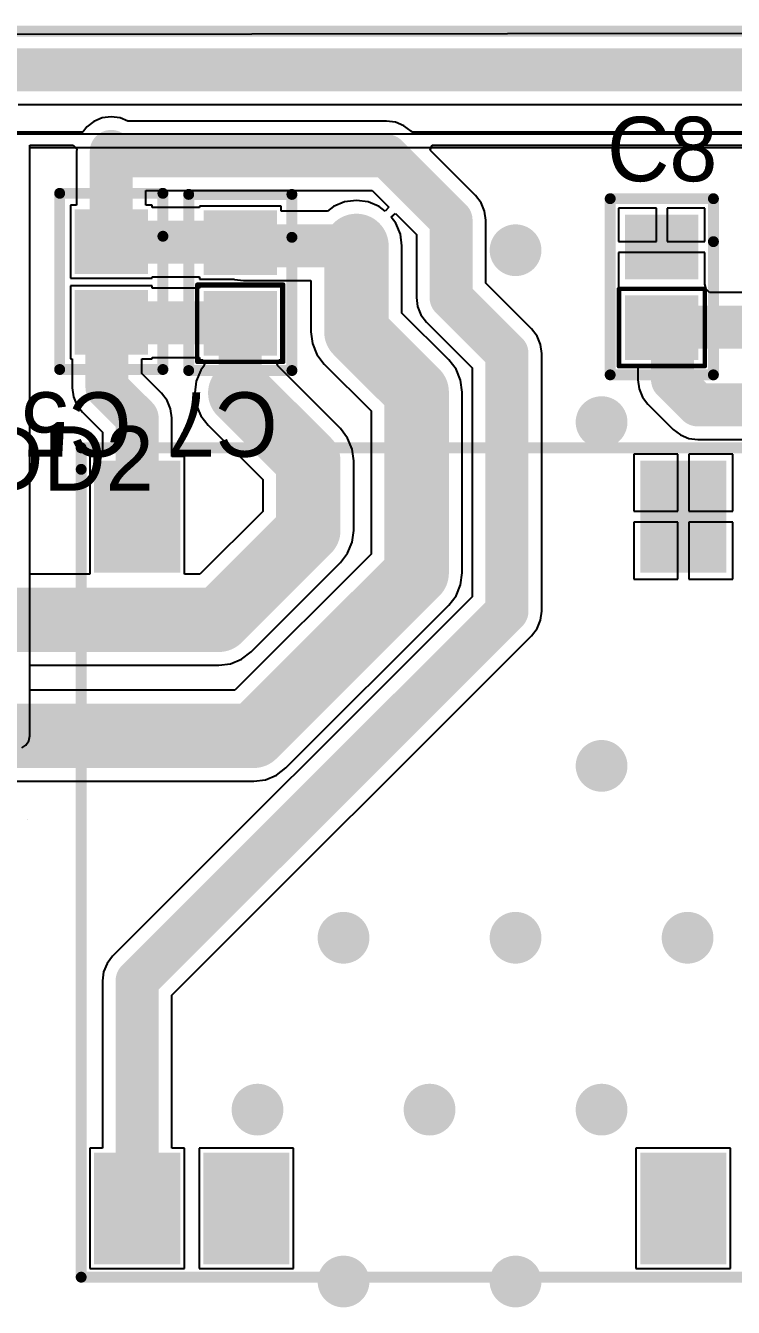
# Model space of a CAD drawing. Header units: millimetres. Extents: x -0.1 to 95.7, y -2.6 to 60.7.
# Drawn here: x 30.21 to 46.66, y 30.4 to 60.23 of the extents above; entities that cross this region are included whole.
import ezdxf

# ---------------------------------------------------------------- set-up
doc = ezdxf.new("R2010")
doc.units = ezdxf.units.MM
for name, color, linetype in [('BottomLayer', 5, 'Continuous'), ('BottomSolder', 6, 'Continuous'), ('Mechanical1', 6, 'Continuous'), ('MultiLayer', 9, 'Continuous'), ('TopLayer', 1, 'Continuous'), ('TopOverlay', 2, 'Continuous'), ('TopPaste', 8, 'Continuous'), ('TopSolder', 216, 'Continuous'), ('ViaHoleLayer', 16, 'Continuous')]:
    doc.layers.add(name, color=color, linetype=linetype)

# ---------------------------------------------------------------- blocks, each defined once
blk = doc.blocks.new('TMR1SM_SMD_3')
at = {"layer": 'TopLayer'}
for points in [[(-17.3, 14.34), (-14.9, 14.34), (-17.3, 16.14), (-14.9, 16.14)], [(-1.2, 14.34), (1.2, 14.34), (-1.2, 16.14), (1.2, 16.14)], [(-17.3, 11.8), (-14.9, 11.8), (-17.3, 13.6), (-14.9, 13.6)], [(-1.2, 11.8), (1.2, 11.8), (-1.2, 13.6), (1.2, 13.6)], [(-1.2, 1.64), (1.2, 1.64), (-1.2, 3.44), (1.2, 3.44)], [(-17.3, -0.9), (-14.9, -0.9), (-17.3, 0.9), (-14.9, 0.9)], [(-1.2, -0.9), (1.2, -0.9), (-1.2, 0.9), (1.2, 0.9)]]:
    blk.add_solid(points, dxfattribs=at)
at = {"layer": 'TopOverlay', "const_width": 0.254}
for points in [[(-17.7, -1.3), (-17.7, 16.5)], [(1.6, 16.5), (-17.7, 16.5)], [(1.6, -1.3), (1.6, 16.5)], [(-17.2, -1.3), (-17.7, -1.3)], [(1.6, -1.3), (-17.2, -1.3)]]:
    blk.add_lwpolyline(points, dxfattribs=at)
at = {"layer": 'TopOverlay', "const_width": 0.127}
for points in [[(-17.764, 16.5, 1), (-17.637, 16.5, 1)], [(-17.764, 16.5, 1), (-17.637, 16.5, 1)], [(1.536, 16.5, 1), (1.663, 16.5, 1)], [(1.536, 16.5, 1), (1.663, 16.5, 1)], [(-17.764, -1.3, 1), (-17.637, -1.3, 1)], [(-17.764, -1.3, 1), (-17.637, -1.3, 1)], [(-17.264, -1.3, 1), (-17.137, -1.3, 1)], [(-17.264, -1.3, 1), (-17.137, -1.3, 1)], [(1.536, -1.3, 1), (1.663, -1.3, 1)], [(1.536, -1.3, 1), (1.663, -1.3, 1)]]:
    blk.add_lwpolyline(points, format="xyb", close=True, dxfattribs=at)
at = {"layer": 'TopPaste'}
for points in [[(-17.3, 14.34), (-14.9, 14.34), (-17.3, 16.14), (-14.9, 16.14)], [(-1.2, 14.34), (1.2, 14.34), (-1.2, 16.14), (1.2, 16.14)], [(-17.3, 11.8), (-14.9, 11.8), (-17.3, 13.6), (-14.9, 13.6)], [(-1.2, 11.8), (1.2, 11.8), (-1.2, 13.6), (1.2, 13.6)], [(-1.2, 1.64), (1.2, 1.64), (-1.2, 3.44), (1.2, 3.44)], [(-17.3, -0.9), (-14.9, -0.9), (-17.3, 0.9), (-14.9, 0.9)], [(-1.2, -0.9), (1.2, -0.9), (-1.2, 0.9), (1.2, 0.9)]]:
    blk.add_solid(points, dxfattribs=at)
at = {"layer": 'TopSolder'}
for points in [[(-17.402, 14.238), (-14.798, 14.238), (-17.402, 16.242), (-14.798, 16.242)], [(-1.302, 14.238), (1.302, 14.238), (-1.302, 16.242), (1.302, 16.242)], [(-17.402, 11.698), (-14.798, 11.698), (-17.402, 13.702), (-14.798, 13.702)], [(-1.302, 11.698), (1.302, 11.698), (-1.302, 13.702), (1.302, 13.702)], [(-1.302, 1.538), (1.302, 1.538), (-1.302, 3.542), (1.302, 3.542)], [(-17.402, -1.002), (-14.798, -1.002), (-17.402, 1.002), (-14.798, 1.002)], [(-1.302, -1.002), (1.302, -1.002), (-1.302, 1.002), (1.302, 1.002)]]:
    blk.add_solid(points, dxfattribs=at)
blk = doc.blocks.new('C______________0805_53')
at = {"layer": 'TopLayer'}
for points in [[(-0.65, -0.75), (0.65, -0.75), (-0.65, 0.75), (0.65, 0.75)], [(1.225, -0.75), (2.525, -0.75), (1.225, 0.75), (2.525, 0.75)]]:
    blk.add_solid(points, dxfattribs=at)
at = {"layer": 'TopOverlay'}
for points, const_width in [([(-1.1, 1.2), (3, 1.2)], 0.254), ([(-1.1, 1.2), (-1.1, -1.2)], 0.254), ([(3, 1.2), (3, -1.2)], 0.254), ([(-0.9, 1), (-0.9, -1)], 0.1), ([(-0.9, 1), (0.9, 1)], 0.1), ([(0.9, 1), (0.9, -1)], 0.1), ([(-1.1, -1.2), (2, -1.2)], 0.254), ([(-0.9, -1), (0.9, -1)], 0.1), ([(2, -1.2), (3, -1.2)], 0.254)]:
    blk.add_lwpolyline(points, dxfattribs=dict(at, const_width=const_width))
for points, const_width in [([(-1.164, 1.2, 1), (-1.037, 1.2, 1)], 0.127), ([(-1.164, 1.2, 1), (-1.037, 1.2, 1)], 0.127), ([(2.936, 1.2, 1), (3.063, 1.2, 1)], 0.127), ([(2.936, 1.2, 1), (3.063, 1.2, 1)], 0.127), ([(-0.925, 1, 1), (-0.875, 1, 1)], 0.05), ([(-0.925, 1, 1), (-0.875, 1, 1)], 0.05), ([(0.875, 1, 1), (0.925, 1, 1)], 0.05), ([(0.875, 1, 1), (0.925, 1, 1)], 0.05), ([(-1.164, -1.2, 1), (-1.037, -1.2, 1)], 0.127), ([(-1.164, -1.2, 1), (-1.037, -1.2, 1)], 0.127), ([(-0.925, -1, 1), (-0.875, -1, 1)], 0.05), ([(-0.925, -1, 1), (-0.875, -1, 1)], 0.05), ([(0.875, -1, 1), (0.925, -1, 1)], 0.05), ([(0.875, -1, 1), (0.925, -1, 1)], 0.05), ([(1.937, -1.2, 1), (2.064, -1.2, 1)], 0.127), ([(1.937, -1.2, 1), (2.064, -1.2, 1)], 0.127), ([(2.936, -1.2, 1), (3.063, -1.2, 1)], 0.127), ([(2.936, -1.2, 1), (3.063, -1.2, 1)], 0.127)]:
    blk.add_lwpolyline(points, format="xyb", close=True, dxfattribs=dict(at, const_width=const_width))
at = {"layer": 'TopPaste'}
for points in [[(-0.65, -0.75), (0.65, -0.75), (-0.65, 0.75), (0.65, 0.75)], [(1.225, -0.75), (2.525, -0.75), (1.225, 0.75), (2.525, 0.75)]]:
    blk.add_solid(points, dxfattribs=at)
at = {"layer": 'TopSolder'}
for points in [[(-0.752, -0.852), (0.752, -0.852), (-0.752, 0.852), (0.752, 0.852)], [(1.123, -0.852), (2.627, -0.852), (1.123, 0.852), (2.627, 0.852)]]:
    blk.add_solid(points, dxfattribs=at)
blk = doc.blocks.new('C______________0805_54')
at = {"layer": 'TopLayer'}
for points in [[(-0.65, -0.75), (0.65, -0.75), (-0.65, 0.75), (0.65, 0.75)], [(1.225, -0.75), (2.525, -0.75), (1.225, 0.75), (2.525, 0.75)]]:
    blk.add_solid(points, dxfattribs=at)
at = {"layer": 'TopOverlay'}
for points, const_width in [([(-1.1, 1.2), (3, 1.2)], 0.254), ([(-1.1, 1.2), (-1.1, -1.2)], 0.254), ([(3, 1.2), (3, -1.2)], 0.254), ([(-0.9, 1), (-0.9, -1)], 0.1), ([(-0.9, 1), (0.9, 1)], 0.1), ([(0.9, 1), (0.9, -1)], 0.1), ([(-1.1, -1.2), (2, -1.2)], 0.254), ([(-0.9, -1), (0.9, -1)], 0.1), ([(2, -1.2), (3, -1.2)], 0.254)]:
    blk.add_lwpolyline(points, dxfattribs=dict(at, const_width=const_width))
for points, const_width in [([(-1.163, 1.2, 1), (-1.036, 1.2, 1)], 0.127), ([(-1.163, 1.2, 1), (-1.036, 1.2, 1)], 0.127), ([(2.936, 1.2, 1), (3.063, 1.2, 1)], 0.127), ([(2.936, 1.2, 1), (3.063, 1.2, 1)], 0.127), ([(-0.925, 1, 1), (-0.875, 1, 1)], 0.05), ([(-0.925, 1, 1), (-0.875, 1, 1)], 0.05), ([(0.875, 1, 1), (0.925, 1, 1)], 0.05), ([(0.875, 1, 1), (0.925, 1, 1)], 0.05), ([(-1.163, -1.2, 1), (-1.036, -1.2, 1)], 0.127), ([(-1.163, -1.2, 1), (-1.036, -1.2, 1)], 0.127), ([(-0.925, -1, 1), (-0.875, -1, 1)], 0.05), ([(-0.925, -1, 1), (-0.875, -1, 1)], 0.05), ([(0.875, -1, 1), (0.925, -1, 1)], 0.05), ([(0.875, -1, 1), (0.925, -1, 1)], 0.05), ([(1.937, -1.2, 1), (2.064, -1.2, 1)], 0.127), ([(1.937, -1.2, 1), (2.064, -1.2, 1)], 0.127), ([(2.936, -1.2, 1), (3.063, -1.2, 1)], 0.127), ([(2.936, -1.2, 1), (3.063, -1.2, 1)], 0.127)]:
    blk.add_lwpolyline(points, format="xyb", close=True, dxfattribs=dict(at, const_width=const_width))
at = {"layer": 'TopPaste'}
for points in [[(-0.65, -0.75), (0.65, -0.75), (-0.65, 0.75), (0.65, 0.75)], [(1.225, -0.75), (2.525, -0.75), (1.225, 0.75), (2.525, 0.75)]]:
    blk.add_solid(points, dxfattribs=at)
at = {"layer": 'TopSolder'}
for points in [[(-0.752, -0.852), (0.752, -0.852), (-0.752, 0.852), (0.752, 0.852)], [(1.123, -0.852), (2.627, -0.852), (1.123, 0.852), (2.627, 0.852)]]:
    blk.add_solid(points, dxfattribs=at)
blk = doc.blocks.new('C_________0805_56')
at = {"layer": 'TopLayer'}
for points in [[(-0.65, -0.75), (0.65, -0.75), (-0.65, 0.75), (0.65, 0.75)], [(1.225, -0.75), (2.525, -0.75), (1.225, 0.75), (2.525, 0.75)]]:
    blk.add_solid(points, dxfattribs=at)
at = {"layer": 'TopOverlay', "const_width": 0.254}
for points in [[(-1.1, 1.2), (-1.1, -1.2)], [(-1.1, 1.2), (3, 1.2)], [(3, 1.2), (3, -1.2)], [(-1.1, -1.2), (2, -1.2)], [(3, -1.2), (2, -1.2)]]:
    blk.add_lwpolyline(points, dxfattribs=at)
at = {"layer": 'TopOverlay', "const_width": 0.127}
for points in [[(-1.164, 1.2, 1), (-1.037, 1.2, 1)], [(-1.164, 1.2, 1), (-1.037, 1.2, 1)], [(2.936, 1.2, 1), (3.063, 1.2, 1)], [(2.936, 1.2, 1), (3.063, 1.2, 1)], [(-1.164, -1.2, 1), (-1.037, -1.2, 1)], [(-1.164, -1.2, 1), (-1.037, -1.2, 1)], [(1.937, -1.2, 1), (2.064, -1.2, 1)], [(1.937, -1.2, 1), (2.064, -1.2, 1)], [(2.936, -1.2, 1), (3.063, -1.2, 1)], [(2.936, -1.2, 1), (3.063, -1.2, 1)]]:
    blk.add_lwpolyline(points, format="xyb", close=True, dxfattribs=at)
at = {"layer": 'TopPaste'}
for points in [[(-0.65, -0.75), (0.65, -0.75), (-0.65, 0.75), (0.65, 0.75)], [(1.225, -0.75), (2.525, -0.75), (1.225, 0.75), (2.525, 0.75)]]:
    blk.add_solid(points, dxfattribs=at)
at = {"layer": 'TopSolder'}
for points in [[(-0.752, -0.852), (0.752, -0.852), (-0.752, 0.852), (0.752, 0.852)], [(1.123, -0.852), (2.627, -0.852), (1.123, 0.852), (2.627, 0.852)]]:
    blk.add_solid(points, dxfattribs=at)

msp = doc.modelspace()

# ---------------------------------------------------------------- linework, layer by layer
at = {"layer": 'BottomLayer'}
for p, q in [((30.034, 58.393), (49.849, 58.393)), ((50.145, 57.7), (30, 57.7)), ((30.306, 43.7), (30.306, 57.394)), ((30.306, 57.394), (50.145, 57.394)), ((30.216, 43.484), (30.283, 43.583)), ((30.283, 43.583), (30.306, 43.7)), ((30.117, 43.417), (30.216, 43.484))]:
    msp.add_line(p, q, dxfattribs=at)
at = {"layer": 'BottomLayer', "const_width": 1}
msp.add_lwpolyline([(29.7, 59.2), (50.3, 59.2)], dxfattribs=at)
at = {"layer": 'BottomLayer', "const_width": 0.5}
for points in [[(41.35, 55, 1), (41.85, 55, 1)], [(43.35, 51, 1), (43.85, 51, 1)], [(43.35, 43, 1), (43.85, 43, 1)], [(37.35, 39, 1), (37.85, 39, 1)], [(41.35, 39, 1), (41.85, 39, 1)], [(45.35, 39, 1), (45.85, 39, 1)], [(35.35, 35, 1), (35.85, 35, 1)], [(39.35, 35, 1), (39.85, 35, 1)], [(43.35, 35, 1), (43.85, 35, 1)], [(37.35, 31, 1), (37.85, 31, 1)], [(41.35, 31, 1), (41.85, 31, 1)]]:
    msp.add_lwpolyline(points, format="xyb", close=True, dxfattribs=at)
at = {"layer": 'BottomSolder', "const_width": 0.602}
for points in [[(41.299, 55, 1), (41.901, 55, 1)], [(43.299, 51, 1), (43.901, 51, 1)], [(43.299, 43, 1), (43.901, 43, 1)], [(37.299, 39, 1), (37.901, 39, 1)], [(41.299, 39, 1), (41.901, 39, 1)], [(45.299, 39, 1), (45.901, 39, 1)], [(35.299, 35, 1), (35.901, 35, 1)], [(39.299, 35, 1), (39.901, 35, 1)], [(43.299, 35, 1), (43.901, 35, 1)], [(37.299, 31, 1), (37.901, 31, 1)], [(41.299, 31, 1), (41.901, 31, 1)]]:
    msp.add_lwpolyline(points, format="xyb", close=True, dxfattribs=at)
at = {"layer": 'Mechanical1', "const_width": 0.254}
msp.add_lwpolyline([(4.9, 60.1), (89.9, 60.1)], dxfattribs=at)
at = {"layer": 'MultiLayer', "const_width": 0.5}
for points in [[(41.35, 55, 1), (41.85, 55, 1)], [(43.35, 51, 1), (43.85, 51, 1)], [(43.35, 43, 1), (43.85, 43, 1)], [(37.35, 39, 1), (37.85, 39, 1)], [(41.35, 39, 1), (41.85, 39, 1)], [(45.35, 39, 1), (45.85, 39, 1)], [(35.35, 35, 1), (35.85, 35, 1)], [(39.35, 35, 1), (39.85, 35, 1)], [(43.35, 35, 1), (43.85, 35, 1)], [(37.35, 31, 1), (37.85, 31, 1)], [(41.35, 31, 1), (41.85, 31, 1)]]:
    msp.add_lwpolyline(points, format="xyb", close=True, dxfattribs=at)
at = {"layer": 'TopLayer'}
for p, q in [((5, 60), (90.214, 60.1)), ((31.629, 57.871), (31.537, 57.75)), ((31.797, 57.999), (31.629, 57.871)), ((31.991, 58.079), (31.797, 57.999)), ((32.2, 58.107), (31.991, 58.079)), ((32.409, 58.079), (32.2, 58.107)), ((32.584, 58.007), (32.409, 58.079)), ((38.6, 58.007), (32.584, 58.007)), ((38.809, 57.979), (38.6, 58.007)), ((39.003, 57.899), (38.809, 57.979)), ((39.171, 57.771), (39.003, 57.899)), ((31.537, 57.75), (30, 57.75)), ((39.191, 57.75), (39.171, 57.771)), ((51.5, 57.75), (39.191, 57.75)), ((30.306, 47.459), (30.306, 57.444)), ((30.306, 57.444), (31.316, 57.444)), ((31.316, 57.444), (31.4, 57.349)), ((31.4, 57.349), (31.393, 57.3)), ((31.393, 57.3), (31.393, 56.05)), ((39.614, 57.327), (39.663, 57.444)), ((40.671, 56.271), (39.614, 57.327)), ((39.663, 57.444), (51.194, 57.444)), ((33.007, 56.05), (33.007, 56.393)), ((33.007, 56.393), (38.266, 56.393)), ((38.266, 56.393), (38.653, 56.005)), ((37.626, 56.123), (37.37, 56.017)), ((37.9, 56.159), (37.626, 56.123)), ((38.174, 56.123), (37.9, 56.159)), ((38.43, 56.017), (38.174, 56.123)), ((40.799, 56.103), (40.671, 56.271)), ((40.879, 55.909), (40.799, 56.103)), ((31.393, 56.05), (31.25, 56.05)), ((31.25, 56.05), (31.25, 54.35)), ((33.15, 56.05), (33.007, 56.05)), ((33.15, 55.994), (33.15, 56.05)), ((34.25, 55.994), (33.15, 55.994)), ((36.15, 56.025), (34.25, 56.025)), ((34.25, 56.025), (34.25, 55.994)), ((36.15, 55.907), (36.15, 56.025)), ((37.227, 55.907), (36.15, 55.907)), ((37.37, 56.017), (37.227, 55.907)), ((38.569, 55.91), (38.43, 56.017)), ((38.653, 56.005), (38.569, 55.91)), ((38.71, 55.769), (38.805, 55.853)), ((38.805, 55.853), (39.293, 55.366)), ((40.907, 55.7), (40.879, 55.909)), ((44.873, 55.979), (43.996, 55.979)), ((43.996, 55.979), (43.996, 55.202)), ((44.873, 55.202), (44.873, 55.979)), ((46.004, 55.979), (45.127, 55.979)), ((45.127, 55.979), (45.127, 55.202)), ((46.004, 55.202), (46.004, 55.979)), ((38.817, 55.63), (38.71, 55.769)), ((38.923, 55.374), (38.817, 55.63)), ((40.907, 54.234), (40.907, 55.7)), ((38.959, 55.1), (38.923, 55.374)), ((39.293, 55.366), (39.293, 53.9)), ((43.996, 55.202), (44.873, 55.202)), ((45.127, 55.202), (46.004, 55.202)), ((38.959, 53.539), (38.959, 55.1)), ((45, 54.948), (43.996, 54.948)), ((43.996, 54.948), (43.996, 54.231)), ((46.004, 54.948), (45, 54.948)), ((46.004, 54.231), (46.004, 54.948)), ((31.25, 54.35), (33.15, 54.35)), ((33.15, 54.35), (33.15, 54.381)), ((33.15, 54.381), (34.25, 54.381)), ((34.25, 54.381), (34.25, 54.325)), ((34.25, 54.325), (35.056, 54.325)), ((35.056, 54.325), (35.066, 54.321)), ((35.066, 54.321), (35.275, 54.293)), ((35.275, 54.293), (36.841, 54.293)), ((36.841, 54.293), (36.841, 53.1)), ((33.15, 54.175), (31.25, 54.175)), ((31.25, 54.175), (31.25, 52.475)), ((33.15, 54.119), (33.15, 54.175)), ((34.25, 54.119), (33.15, 54.119)), ((36.15, 54.15), (34.25, 54.15)), ((34.25, 54.15), (34.25, 54.119)), ((36.15, 52.45), (36.15, 54.15)), ((41.971, 53.171), (40.907, 54.234)), ((43.996, 54.231), (43.996, 54.137)), ((43.996, 54.137), (43.996, 54.044)), ((43.996, 54.044), (43.996, 52.296)), ((46.031, 54.094), (44.031, 54.094)), ((44.031, 54.094), (44.031, 52.344)), ((46.004, 54.209), (46.004, 54.231)), ((46.031, 54.094), (46.004, 54.209)), ((46.031, 52.344), (46.031, 54.094)), ((46.106, 54.019), (46.031, 54.094)), ((46.906, 54.019), (46.106, 54.019)), ((39.293, 53.9), (39.321, 53.691)), ((40.049, 52.449), (38.959, 53.539)), ((39.321, 53.691), (39.401, 53.497)), ((39.401, 53.497), (39.529, 53.329)), ((36.841, 53.1), (36.841, 53.1)), ((36.841, 53.1), (36.877, 52.826)), ((39.529, 53.329), (40.593, 52.266)), ((42.099, 53.003), (41.971, 53.171)), ((36.877, 52.826), (36.983, 52.57)), ((42.179, 52.809), (42.099, 53.003)), ((42.207, 52.6), (42.179, 52.809)), ((33.15, 52.475), (33.15, 52.506)), ((33.15, 52.506), (34.25, 52.506)), ((34.25, 52.506), (34.25, 52.45)), ((36.983, 52.57), (37.151, 52.351)), ((42.207, 46.6), (42.207, 52.6)), ((31.25, 52.475), (31.293, 52.475)), ((31.293, 52.475), (31.293, 51.8)), ((32.907, 52.134), (32.907, 52.475)), ((32.907, 52.475), (33.15, 52.475)), ((34.283, 52.208), (34.177, 51.953)), ((34.25, 52.45), (34.328, 52.45)), ((34.371, 52.323), (34.283, 52.208)), ((34.328, 52.45), (34.371, 52.323)), ((36.053, 52.323), (36.106, 52.45)), ((37.528, 50.849), (36.053, 52.323)), ((36.106, 52.45), (36.15, 52.45)), ((37.151, 52.351), (38.241, 51.261)), ((40.217, 52.23), (40.049, 52.449)), ((40.049, 52.449), (40.049, 52.449)), ((40.323, 51.974), (40.217, 52.23)), ((40.593, 52.266), (40.593, 46.934)), ((43.996, 52.296), (44.443, 52.296)), ((44.031, 52.344), (46.031, 52.344)), ((44.443, 52.296), (44.443, 51.986)), ((33.371, 51.671), (32.907, 52.134)), ((34.177, 51.953), (34.141, 51.679)), ((40.359, 51.7), (40.323, 51.974)), ((44.443, 51.986), (44.471, 51.777)), ((31.293, 51.8), (31.321, 51.591)), ((33.499, 51.503), (33.371, 51.671)), ((34.141, 51.679), (34.177, 51.405)), ((40.359, 47.489), (40.359, 51.7)), ((40.359, 51.7), (40.359, 51.7)), ((44.471, 51.777), (44.551, 51.582)), ((31.321, 51.591), (31.401, 51.397)), ((31.401, 51.397), (31.529, 51.229)), ((33.579, 51.309), (33.499, 51.503)), ((33.607, 51.1), (33.579, 51.309)), ((34.177, 51.405), (34.283, 51.149)), ((44.551, 51.582), (44.679, 51.415)), ((44.679, 51.415), (45.265, 50.829)), ((31.529, 51.229), (31.993, 50.766)), ((33.607, 50.2), (33.607, 51.1)), ((34.283, 51.149), (34.451, 50.93)), ((38.241, 51.261), (38.241, 47.928)), ((31.993, 50.766), (31.993, 50.2)), ((34.451, 50.93), (35.72, 49.661)), ((37.696, 50.63), (37.528, 50.849)), ((45.265, 50.829), (45.432, 50.701)), ((37.802, 50.374), (37.696, 50.63)), ((45.432, 50.701), (45.627, 50.621)), ((45.627, 50.621), (45.836, 50.593)), ((45.836, 50.593), (46.913, 50.593)), ((31.993, 50.2), (31.7, 50.2)), ((31.7, 50.2), (31.7, 47.459)), ((33.9, 50.2), (33.607, 50.2)), ((33.9, 47.459), (33.9, 50.2)), ((37.838, 50.1), (37.802, 50.374)), ((45.373, 50.254), (44.346, 50.254)), ((44.346, 50.254), (44.346, 48.927)), ((45.373, 48.927), (45.373, 50.254)), ((46.654, 50.254), (45.627, 50.254)), ((45.627, 50.254), (45.627, 48.927)), ((46.654, 48.927), (46.654, 50.254)), ((37.838, 48.479), (37.838, 50.1)), ((37.838, 50.1), (37.838, 50.1)), ((35.72, 49.661), (35.72, 48.917)), ((44.346, 48.927), (45.373, 48.927)), ((45.627, 48.927), (46.654, 48.927)), ((35.72, 48.917), (34.261, 47.459)), ((45.373, 48.673), (44.346, 48.673)), ((44.346, 48.673), (44.346, 47.346)), ((45.373, 47.346), (45.373, 48.673)), ((46.654, 48.673), (45.627, 48.673)), ((45.627, 48.673), (45.627, 47.346)), ((46.654, 47.346), (46.654, 48.673)), ((37.802, 48.205), (37.838, 48.479)), ((37.838, 48.479), (37.838, 48.479)), ((37.696, 47.949), (37.802, 48.205)), ((38.241, 47.928), (35.072, 44.759)), ((35.449, 45.651), (37.528, 47.73)), ((37.528, 47.73), (37.696, 47.949)), ((37.528, 47.73), (37.528, 47.73)), ((31.7, 47.459), (30.306, 47.459)), ((34.261, 47.459), (33.9, 47.459)), ((40.323, 47.215), (40.359, 47.489)), ((40.359, 47.489), (40.359, 47.489)), ((40.217, 46.96), (40.323, 47.215)), ((44.346, 47.346), (45.373, 47.346)), ((45.627, 47.346), (46.654, 47.346)), ((40.593, 46.934), (32.229, 38.571)), ((40.049, 46.74), (40.217, 46.96)), ((36.26, 42.951), (40.049, 46.74)), ((40.049, 46.74), (40.049, 46.74)), ((42.179, 46.391), (42.207, 46.6)), ((42.099, 46.197), (42.179, 46.391)), ((33.607, 37.666), (41.971, 46.029)), ((41.971, 46.029), (42.099, 46.197)), ((35.23, 45.483), (35.449, 45.651)), ((30.306, 44.759), (30.306, 45.341)), ((30.306, 45.341), (34.7, 45.341)), ((34.7, 45.341), (34.974, 45.377)), ((34.7, 45.341), (34.7, 45.341)), ((34.974, 45.377), (35.23, 45.483)), ((35.072, 44.759), (30.306, 44.759)), ((35.511, 42.641), (35.785, 42.677)), ((35.785, 42.677), (36.04, 42.783)), ((36.04, 42.783), (36.26, 42.951)), ((19.759, 42.641), (35.511, 42.641)), ((35.511, 42.641), (35.511, 42.641)), ((30.25, 41.75), (30.25, 41.75)), ((32.229, 38.571), (32.101, 38.403)), ((32.021, 38.209), (31.993, 38)), ((32.101, 38.403), (32.021, 38.209)), ((31.993, 38), (31.993, 34.1)), ((33.607, 34.1), (33.607, 37.666)), ((31.993, 34.1), (31.7, 34.1)), ((31.7, 34.1), (31.7, 31.3)), ((33.9, 34.1), (33.607, 34.1)), ((33.9, 31.3), (33.9, 34.1)), ((36.44, 34.1), (34.24, 34.1)), ((34.24, 34.1), (34.24, 31.3)), ((36.44, 31.3), (36.44, 34.1)), ((46.6, 34.1), (44.4, 34.1)), ((44.4, 34.1), (44.4, 31.3)), ((46.6, 31.3), (46.6, 34.1)), ((31.7, 31.3), (33.9, 31.3)), ((34.24, 31.3), (36.44, 31.3)), ((44.4, 31.3), (46.6, 31.3))]:
    msp.add_line(p, q, dxfattribs=at)
for points, const_width in [([(32.2, 57.3), (32.3, 57.2)], 1), ([(32.2, 55.2), (32.2, 57.3)], 1), ([(32.3, 57.2), (38.6, 57.2)], 1), ([(38.6, 57.2), (40.1, 55.7)], 1), ([(40.1, 53.9), (40.1, 55.7)], 1), ([(37.9, 53.1), (37.9, 55.1)], 1.5), ([(32.2, 55.2), (32.213, 55.188)], 1), ([(32.213, 55.188), (35.188, 55.188)], 1), ([(35.188, 55.188), (35.2, 55.175)], 1), ([(35.2, 55.175), (35.275, 55.1)], 1), ([(35.275, 55.1), (37.9, 55.1)], 1), ([(40.1, 53.9), (41.4, 52.6)], 1), ([(32.1, 53.225), (32.2, 53.325)], 1), ([(32.1, 51.8), (32.1, 53.225)], 1), ([(32.2, 53.325), (32.213, 53.313)], 1), ([(32.213, 53.313), (35.188, 53.313)], 1), ([(35.188, 53.313), (35.2, 53.3)], 1), ([(35.2, 51.679), (35.2, 53.3)], 1), ([(37.9, 53.1), (39.3, 51.7)], 1.5), ([(45, 53.2), (45.012, 53.212)], 1), ([(45, 53.2), (45.1, 53.2)], 1), ([(45.012, 53.212), (47.987, 53.212)], 1), ([(45.1, 53.2), (45.25, 53.05)], 1), ([(45.25, 51.986), (45.25, 53.05)], 1), ([(41.4, 46.6), (41.4, 52.6)], 1), ([(32.1, 51.8), (32.8, 51.1)], 1), ([(35.2, 51.679), (36.779, 50.1)], 1.5), ([(39.3, 47.489), (39.3, 51.7)], 1.5), ([(45.25, 51.986), (45.836, 51.4)], 1), ([(45.836, 51.4), (47.247, 51.4)], 1), ([(32.8, 48.8), (32.8, 51.1)], 1), ([(36.779, 48.479), (36.779, 50.1)], 1.5), ([(34.7, 46.4), (36.779, 48.479)], 1.5), ([(35.511, 43.7), (39.3, 47.489)], 1.5), ([(21.4, 46.4), (34.7, 46.4)], 1.5), ([(32.8, 38), (41.4, 46.6)], 1), ([(19.579, 43.7), (35.511, 43.7)], 1.5), ([(32.8, 32.7), (32.8, 38)], 1)]:
    msp.add_lwpolyline(points, dxfattribs=dict(at, const_width=const_width))
for points, const_width in [([(31.95, 57.3, 1), (32.45, 57.3, 1)], 0.5), ([(31.95, 57.3, 1), (32.45, 57.3, 1)], 0.5), ([(32.05, 57.2, 1), (32.55, 57.2, 1)], 0.5), ([(32.05, 57.2, 1), (32.55, 57.2, 1)], 0.5), ([(38.35, 57.2, 1), (38.85, 57.2, 1)], 0.5), ([(38.35, 57.2, 1), (38.85, 57.2, 1)], 0.5), ([(39.85, 55.7, 1), (40.35, 55.7, 1)], 0.5), ([(39.85, 55.7, 1), (40.35, 55.7, 1)], 0.5), ([(37.525, 55.1, 1), (38.275, 55.1, 1)], 0.75), ([(31.95, 55.2, 1), (32.45, 55.2, 1)], 0.5), ([(31.95, 55.2, 1), (32.45, 55.2, 1)], 0.5), ([(31.963, 55.188, 1), (32.463, 55.188, 1)], 0.5), ([(31.963, 55.188, 1), (32.463, 55.188, 1)], 0.5), ([(34.938, 55.188, 1), (35.438, 55.188, 1)], 0.5), ([(34.938, 55.188, 1), (35.438, 55.188, 1)], 0.5), ([(34.95, 55.175, 1), (35.45, 55.175, 1)], 0.5), ([(34.95, 55.175, 1), (35.45, 55.175, 1)], 0.5), ([(35.025, 55.1, 1), (35.525, 55.1, 1)], 0.5), ([(35.025, 55.1, 1), (35.525, 55.1, 1)], 0.5), ([(37.65, 55.1, 1), (38.15, 55.1, 1)], 0.5), ([(41.35, 55, 1), (41.85, 55, 1)], 0.5), ([(39.85, 53.9, 1), (40.35, 53.9, 1)], 0.5), ([(39.85, 53.9, 1), (40.35, 53.9, 1)], 0.5), ([(31.85, 53.225, 1), (32.35, 53.225, 1)], 0.5), ([(31.85, 53.225, 1), (32.35, 53.225, 1)], 0.5), ([(31.95, 53.325, 1), (32.45, 53.325, 1)], 0.5), ([(31.95, 53.325, 1), (32.45, 53.325, 1)], 0.5), ([(31.963, 53.313, 1), (32.463, 53.313, 1)], 0.5), ([(31.963, 53.313, 1), (32.463, 53.313, 1)], 0.5), ([(34.938, 53.313, 1), (35.438, 53.313, 1)], 0.5), ([(34.938, 53.313, 1), (35.438, 53.313, 1)], 0.5), ([(34.95, 53.3, 1), (35.45, 53.3, 1)], 0.5), ([(34.95, 53.3, 1), (35.45, 53.3, 1)], 0.5), ([(37.525, 53.1, 1), (38.275, 53.1, 1)], 0.75), ([(37.525, 53.1, 1), (38.275, 53.1, 1)], 0.75), ([(44.75, 53.2, 1), (45.25, 53.2, 1)], 0.5), ([(44.75, 53.2, 1), (45.25, 53.2, 1)], 0.5), ([(44.762, 53.212, 1), (45.262, 53.212, 1)], 0.5), ([(44.762, 53.212, 1), (45.262, 53.212, 1)], 0.5), ([(44.85, 53.2, 1), (45.35, 53.2, 1)], 0.5), ([(44.85, 53.2, 1), (45.35, 53.2, 1)], 0.5), ([(45, 53.05, 1), (45.5, 53.05, 1)], 0.5), ([(45, 53.05, 1), (45.5, 53.05, 1)], 0.5), ([(41.15, 52.6, 1), (41.65, 52.6, 1)], 0.5), ([(41.15, 52.6, 1), (41.65, 52.6, 1)], 0.5), ([(31.85, 51.8, 1), (32.35, 51.8, 1)], 0.5), ([(31.85, 51.8, 1), (32.35, 51.8, 1)], 0.5), ([(34.825, 51.679, 1), (35.575, 51.679, 1)], 0.75), ([(38.925, 51.7, 1), (39.675, 51.7, 1)], 0.75), ([(38.925, 51.7, 1), (39.675, 51.7, 1)], 0.75), ([(45, 51.986, 1), (45.5, 51.986, 1)], 0.5), ([(45, 51.986, 1), (45.5, 51.986, 1)], 0.5), ([(34.95, 51.679, 1), (35.45, 51.679, 1)], 0.5), ([(45.586, 51.4, 1), (46.086, 51.4, 1)], 0.5), ([(45.586, 51.4, 1), (46.086, 51.4, 1)], 0.5), ([(32.55, 51.1, 1), (33.05, 51.1, 1)], 0.5), ([(32.55, 51.1, 1), (33.05, 51.1, 1)], 0.5), ([(43.35, 51, 1), (43.85, 51, 1)], 0.5), ([(36.404, 50.1, 1), (37.154, 50.1, 1)], 0.75), ([(36.404, 50.1, 1), (37.154, 50.1, 1)], 0.75), ([(32.55, 48.8, 1), (33.05, 48.8, 1)], 0.5), ([(36.404, 48.479, 1), (37.154, 48.479, 1)], 0.75), ([(36.404, 48.479, 1), (37.154, 48.479, 1)], 0.75), ([(38.925, 47.489, 1), (39.675, 47.489, 1)], 0.75), ([(38.925, 47.489, 1), (39.675, 47.489, 1)], 0.75), ([(34.325, 46.4, 1), (35.075, 46.4, 1)], 0.75), ([(34.325, 46.4, 1), (35.075, 46.4, 1)], 0.75), ([(41.15, 46.6, 1), (41.65, 46.6, 1)], 0.5), ([(41.15, 46.6, 1), (41.65, 46.6, 1)], 0.5), ([(35.136, 43.7, 1), (35.886, 43.7, 1)], 0.75), ([(35.136, 43.7, 1), (35.886, 43.7, 1)], 0.75), ([(43.35, 43, 1), (43.85, 43, 1)], 0.5), ([(37.35, 39, 1), (37.85, 39, 1)], 0.5), ([(41.35, 39, 1), (41.85, 39, 1)], 0.5), ([(45.35, 39, 1), (45.85, 39, 1)], 0.5), ([(32.55, 38, 1), (33.05, 38, 1)], 0.5), ([(32.55, 38, 1), (33.05, 38, 1)], 0.5), ([(35.35, 35, 1), (35.85, 35, 1)], 0.5), ([(39.35, 35, 1), (39.85, 35, 1)], 0.5), ([(43.35, 35, 1), (43.85, 35, 1)], 0.5), ([(32.55, 32.7, 1), (33.05, 32.7, 1)], 0.5), ([(37.35, 31, 1), (37.85, 31, 1)], 0.5), ([(41.35, 31, 1), (41.85, 31, 1)], 0.5)]:
    msp.add_lwpolyline(points, format="xyb", close=True, dxfattribs=dict(at, const_width=const_width))
at = {"layer": 'TopSolder', "const_width": 0.602}
for points in [[(41.299, 55, 1), (41.901, 55, 1)], [(43.299, 51, 1), (43.901, 51, 1)], [(43.299, 43, 1), (43.901, 43, 1)], [(37.299, 39, 1), (37.901, 39, 1)], [(41.299, 39, 1), (41.901, 39, 1)], [(45.299, 39, 1), (45.901, 39, 1)], [(35.299, 35, 1), (35.901, 35, 1)], [(39.299, 35, 1), (39.901, 35, 1)], [(43.299, 35, 1), (43.901, 35, 1)], [(37.299, 31, 1), (37.901, 31, 1)], [(41.299, 31, 1), (41.901, 31, 1)]]:
    msp.add_lwpolyline(points, format="xyb", close=True, dxfattribs=at)
at = {"layer": 'ViaHoleLayer', "const_width": 0.3}
for points in [[(41.45, 55, 1), (41.75, 55, 1)], [(43.45, 51, 1), (43.75, 51, 1)], [(43.45, 43, 1), (43.75, 43, 1)], [(37.45, 39, 1), (37.75, 39, 1)], [(41.45, 39, 1), (41.75, 39, 1)], [(45.45, 39, 1), (45.75, 39, 1)], [(35.45, 35, 1), (35.75, 35, 1)], [(39.45, 35, 1), (39.75, 35, 1)], [(43.45, 35, 1), (43.75, 35, 1)], [(37.45, 31, 1), (37.75, 31, 1)], [(41.45, 31, 1), (41.75, 31, 1)]]:
    msp.add_lwpolyline(points, format="xyb", close=True, dxfattribs=at)

# ---------------------------------------------------------------- block references
for name, p, rotation in [('C_________0805_56', (32.2, 53.325), 90), ('C______________0805_54', (35.2, 53.3), 90), ('C______________0805_53', (45, 53.2), 90), ('TMR1SM_SMD_3', (32.8, 32.7), 270)]:
    msp.add_blockref(name, p, dxfattribs=dict(rotation=rotation))

# ---------------------------------------------------------------- texts
at = {"layer": 'TopOverlay'}
for s, p in [('C8', (43.727, 56.605)), ('DD2', (29.172, 49.405))]:
    msp.add_text(s, height=1.5, dxfattribs=at).set_placement(p)
for s, p in [('C5', (32.673, 51.695)), ('C7', (36.073, 51.695))]:
    msp.add_text(s, height=1.5, rotation=180, dxfattribs=at).set_placement(p)

doc.saveas('drawing.dxf')
